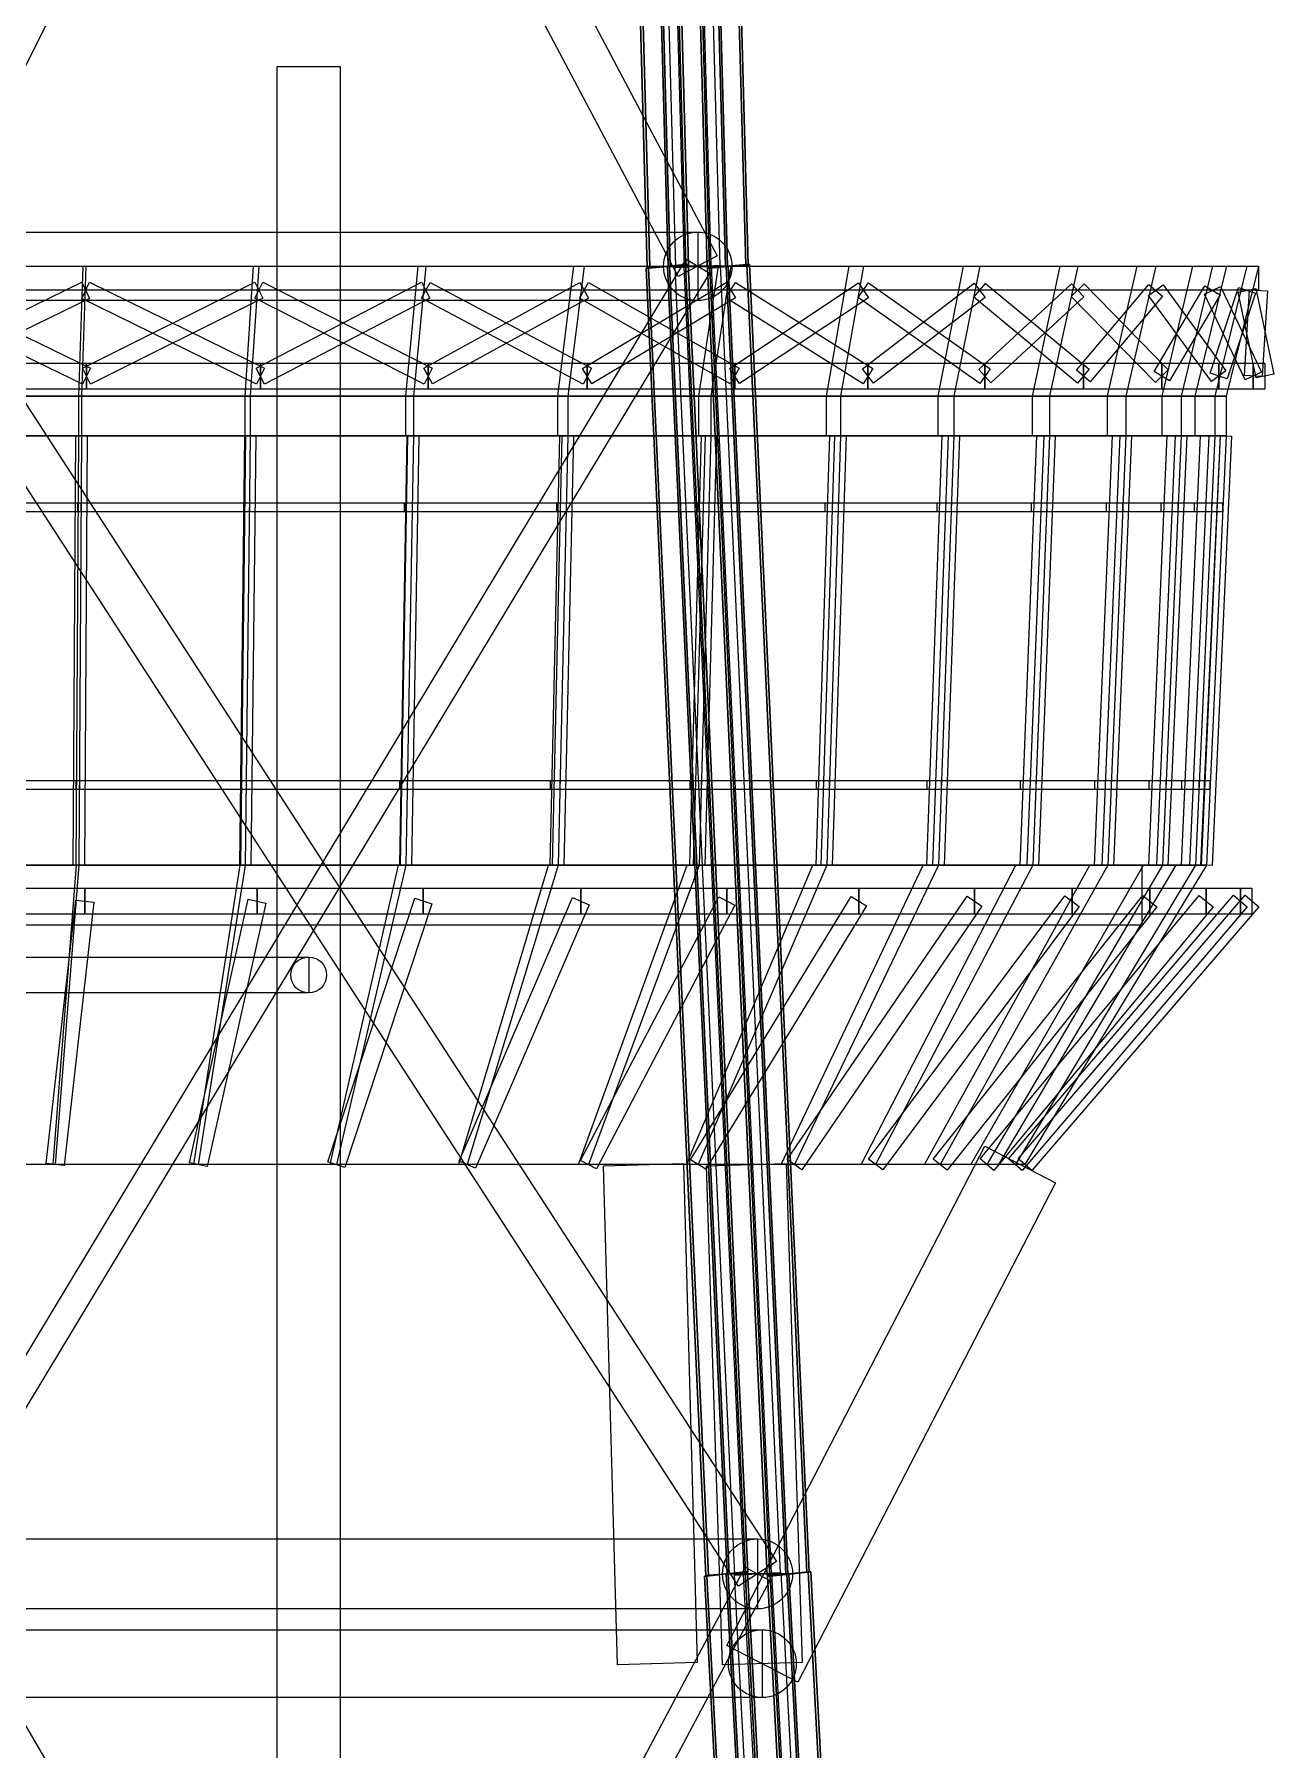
# Model space of a CAD drawing. Header units: millimetres. Extents: x -48000 to 1060615, y -2000 to 333000.
# Drawn here: x 625 to 6837, y 216119 to 224712 of the extents above; entities that cross this region are included whole.
import ezdxf

# ---------------------------------------------------------------- set-up
doc = ezdxf.new("R2010")
doc.units = ezdxf.units.MM
for name, color, linetype, lineweight in [('D-STR-CORE', 7, 'Continuous', 25), ('D-STR-DECK', 7, 'Continuous', 25), ('D-STR-STRC', 7, 'Continuous', 25)]:
    doc.layers.add(name, color=color, linetype=linetype, lineweight=lineweight)

msp = doc.modelspace()

# ---------------------------------------------------------------- linework, layer by layer
at = {"layer": 'D-STR-CORE'}
for points in [[(1840, 18300), (2160, 18300), (2160, 224550), (1840, 224550)], [(1840, 18300), (2160, 18300), (2160, 224550), (1840, 224550)], [(-2000, 220090), (2000, 220090), (2000, 219910), (-2000, 219910)], [(2000, 219910), (-2000, 219910), (-2000, 220090), (2000, 220090)]]:
    msp.add_lwpolyline(points, close=True, dxfattribs=at)
msp.add_circle((2000, 220000), 90, dxfattribs=at)
at = {"layer": 'D-STR-DECK'}
for points in [[(-6760, 223430), (-6760, 223550), (6760, 223550), (6760, 223430)], [(0, 222900), (0, 223550), (882.36, 223550), (861.15, 222900)], [(0, 222900), (0, 223550), (882.36, 223550), (861.15, 222900)], [(848.23, 222900), (869.12, 223550), (1749.62, 223550), (1707.56, 222900)], [(848.23, 222900), (869.12, 223550), (1749.62, 223550), (1707.56, 222900)], [(1681.95, 222900), (1723.37, 223550), (2586.94, 223550), (2524.75, 222900)], [(1681.95, 222900), (1723.37, 223550), (2586.94, 223550), (2524.75, 222900)], [(2486.88, 222900), (2548.14, 223550), (3380, 223550), (3298.75, 222900)], [(2486.88, 222900), (2548.14, 223550), (3380, 223550), (3298.75, 222900)], [(3249.27, 222900), (3329.3, 223550), (4115.23, 223550), (4016.3, 222900)], [(3249.27, 222900), (3329.3, 223550), (4115.23, 223550), (4016.3, 222900)], [(3956.06, 222900), (4053.5, 223550), (4780.04, 223550), (4665.14, 222900)], [(3956.06, 222900), (4053.5, 223550), (4780.04, 223550), (4665.14, 222900)], [(4595.16, 222900), (4708.34, 223550), (5363.07, 223550), (5234.15, 222900)], [(4595.16, 222900), (4708.34, 223550), (5363.07, 223550), (5234.15, 222900)], [(5155.64, 222900), (5282.62, 223550), (5854.33, 223550), (5713.6, 222900)], [(5155.64, 222900), (5282.62, 223550), (5854.33, 223550), (5713.6, 222900)], [(5627.9, 222900), (5766.52, 223550), (6245.43, 223550), (6095.3, 222900)], [(5627.9, 222900), (5766.52, 223550), (6245.43, 223550), (6095.3, 222900)], [(6003.87, 222900), (6151.74, 223550), (6529.66, 223550), (6372.7, 222900)], [(6003.87, 222900), (6151.74, 223550), (6529.66, 223550), (6372.7, 222900)], [(6277.11, 222900), (6431.71, 223550), (6702.17, 223550), (6541.06, 222900)], [(6277.11, 222900), (6431.71, 223550), (6702.17, 223550), (6541.06, 222900)], [(6442.94, 222900), (6601.63, 223550), (6760, 223550), (6597.5, 222900)], [(6442.94, 222900), (6601.63, 223550), (6760, 223550), (6597.5, 222900)], [(-19.71, 223040.45), (862.64, 223470.45), (902.07, 223389.55), (19.71, 222959.55)], [(866.96, 222959.51), (-19.64, 223389.51), (19.64, 223470.49), (906.24, 223040.49)], [(1738.19, 222959.61), (862.52, 223389.61), (902.19, 223470.39), (1777.86, 223040.39)], [(866.53, 223040.28), (1729.55, 223470.28), (1769.69, 223389.72), (906.67, 222959.72)], [(2579.06, 222959.85), (1729.3, 223389.85), (1769.93, 223470.15), (2619.7, 223040.15)], [(1737.31, 223039.95), (2566.22, 223469.95), (2607.66, 223390.05), (1778.75, 222960.05)], [(3375.14, 222960.26), (2565.83, 223390.26), (2608.05, 223469.74), (3417.36, 223039.74)], [(2577.67, 223039.42), (3358.29, 223469.42), (3401.71, 223390.58), (2621.09, 222960.58)], [(4112.74, 222960.9), (3357.73, 223390.9), (3402.27, 223469.1), (4157.28, 223039.1)], [(3373.15, 223038.62), (4092.13, 223468.62), (4138.32, 223391.38), (3419.35, 222961.38)], [(4779.17, 222961.84), (4091.37, 223391.84), (4139.08, 223468.16), (4826.88, 223038.16)], [(4110.05, 223037.44), (4755.08, 223467.44), (4805, 223392.56), (4159.97, 222962.56)], [(5362.89, 222963.24), (4754.08, 223393.24), (4806, 223466.76), (5414.81, 223036.76)], [(4775.62, 223035.69), (5335.66, 223465.69), (5390.47, 223394.31), (4830.43, 222964.31)], [(5853.78, 222965.34), (5334.37, 223395.34), (5391.76, 223464.66), (5911.17, 223034.66)], [(5358.32, 223033.05), (5823.8, 223463.05), (5884.87, 223396.95), (5419.39, 222966.95)], [(6243.3, 222968.51), (5822.18, 223398.51), (5886.48, 223461.49), (6307.6, 223031.49)], [(5848.09, 223029.03), (6211.04, 223459.03), (6279.81, 223400.97), (5916.87, 222970.97)], [(6524.77, 222973.37), (6209.15, 223403.37), (6281.7, 223456.63), (6597.33, 223026.63)], [(6236.71, 223022.9), (6490.92, 223452.9), (6568.4, 223407.1), (6314.19, 222977.1)], [(6693.76, 222980.66), (6489.03, 223410.66), (6570.29, 223449.34), (6775.02, 223019.34)], [(6518.29, 223014.03), (6659.41, 223444.03), (6744.92, 223415.97), (6603.81, 222985.97)], [(6748.46, 222990.75), (6658.13, 223420.75), (6746.21, 223439.25), (6836.54, 223009.25)], [(6689.47, 223002.68), (6715.08, 223432.68), (6804.92, 223427.32), (6779.31, 222997.32)], [(886.6, 222935), (0, 222935), (0, 223065), (886.6, 223065)], [(0, 223065), (886.6, 223065), (886.6, 222935), (0, 222935)], [(1758.03, 222935), (886.6, 222935), (886.6, 223065), (1758.03, 223065)], [(886.6, 223065), (1758.03, 223065), (1758.03, 222935), (886.6, 222935)], [(2599.38, 222935), (1758.03, 222935), (1758.03, 223065), (2599.38, 223065)], [(1758.03, 223065), (2599.38, 223065), (2599.38, 222935), (1758.03, 222935)], [(3396.25, 222935), (2599.38, 222935), (2599.38, 223065), (3396.25, 223065)], [(2599.38, 223065), (3396.25, 223065), (3396.25, 222935), (2599.38, 222935)], [(4135.01, 222935), (3396.25, 222935), (3396.25, 223065), (4135.01, 223065)], [(3396.25, 223065), (4135.01, 223065), (4135.01, 222935), (3396.25, 222935)], [(4803.02, 222935), (4135.01, 222935), (4135.01, 223065), (4803.02, 223065)], [(4135.01, 223065), (4803.02, 223065), (4803.02, 222935), (4135.01, 222935)], [(5388.85, 222935), (4803.02, 222935), (4803.02, 223065), (5388.85, 223065)], [(4803.02, 223065), (5388.85, 223065), (5388.85, 222935), (4803.02, 222935)], [(5882.48, 222935), (5388.85, 222935), (5388.85, 223065), (5882.48, 223065)], [(5388.85, 223065), (5882.48, 223065), (5882.48, 222935), (5388.85, 222935)], [(6275.45, 222935), (5882.48, 222935), (5882.48, 223065), (6275.45, 223065)], [(5882.48, 223065), (6275.45, 223065), (6275.45, 222935), (5882.48, 222935)], [(6561.05, 222935), (6275.45, 222935), (6275.45, 223065), (6561.05, 223065)], [(6275.45, 223065), (6561.05, 223065), (6561.05, 222935), (6275.45, 222935)], [(6734.39, 222935), (6561.05, 222935), (6561.05, 223065), (6734.39, 223065)], [(6561.05, 223065), (6734.39, 223065), (6734.39, 222935), (6561.05, 222935)], [(6792.5, 222935), (6734.39, 222935), (6734.39, 223065), (6792.5, 223065)], [(6734.39, 223065), (6792.5, 223065), (6792.5, 222935), (6734.39, 222935)], [(0, 222700), (0, 222900), (861.15, 222900), (861.15, 222700)], [(0, 222700), (0, 222900), (861.15, 222900), (861.15, 222700)], [(848.23, 222700), (848.23, 222900), (1707.56, 222900), (1707.56, 222700)], [(848.23, 222700), (848.23, 222900), (1707.56, 222900), (1707.56, 222700)], [(1681.95, 222700), (1681.95, 222900), (2524.75, 222900), (2524.75, 222700)], [(1681.95, 222700), (1681.95, 222900), (2524.75, 222900), (2524.75, 222700)], [(2486.88, 222700), (2486.88, 222900), (3298.75, 222900), (3298.75, 222700)], [(2486.88, 222700), (2486.88, 222900), (3298.75, 222900), (3298.75, 222700)], [(3249.27, 222700), (3249.27, 222900), (4016.3, 222900), (4016.3, 222700)], [(3249.27, 222700), (3249.27, 222900), (4016.3, 222900), (4016.3, 222700)], [(3956.06, 222700), (3956.06, 222900), (4665.14, 222900), (4665.14, 222700)], [(3956.06, 222700), (3956.06, 222900), (4665.14, 222900), (4665.14, 222700)], [(4595.16, 222700), (4595.16, 222900), (5234.15, 222900), (5234.15, 222700)], [(4595.16, 222700), (4595.16, 222900), (5234.15, 222900), (5234.15, 222700)], [(5155.64, 222700), (5155.64, 222900), (5713.6, 222900), (5713.6, 222700)], [(5155.64, 222700), (5155.64, 222900), (5713.6, 222900), (5713.6, 222700)], [(5627.9, 222700), (5627.9, 222900), (6095.3, 222900), (6095.3, 222700)], [(5627.9, 222700), (5627.9, 222900), (6095.3, 222900), (6095.3, 222700)], [(6003.87, 222700), (6003.87, 222900), (6372.7, 222900), (6372.7, 222700)], [(6003.87, 222700), (6003.87, 222900), (6372.7, 222900), (6372.7, 222700)], [(6277.11, 222700), (6277.11, 222900), (6541.06, 222900), (6541.06, 222700)], [(6277.11, 222700), (6277.11, 222900), (6541.06, 222900), (6541.06, 222700)], [(6442.94, 222700), (6442.94, 222900), (6597.5, 222900), (6597.5, 222700)], [(6442.94, 222700), (6442.94, 222900), (6597.5, 222900), (6597.5, 222700)], [(-4.58, 220550), (-4.65, 222700), (861.15, 222700), (848.42, 220550)], [(-4.58, 220550), (-4.65, 222700), (861.15, 222700), (848.42, 220550)], [(820.42, 220550.17), (833.15, 222700.17), (889.15, 222699.83), (876.42, 220549.83)], [(820.42, 220550.17), (833.15, 222700.17), (889.15, 222699.83), (876.42, 220549.83)], [(834.76, 220550), (847.29, 222700), (1707.56, 222700), (1682.32, 220550)], [(834.76, 220550), (847.29, 222700), (1707.56, 222700), (1682.32, 220550)], [(1654.33, 220550.33), (1679.56, 222700.33), (1735.56, 222699.67), (1710.32, 220549.67)], [(1654.33, 220550.33), (1679.56, 222700.33), (1735.56, 222699.67), (1710.32, 220549.67)], [(1659.82, 220550), (1684.72, 222700), (2524.75, 222700), (2487.44, 220550)], [(1659.82, 220550), (1684.72, 222700), (2524.75, 222700), (2487.44, 220550)], [(2456.48, 220550), (2493.33, 222700), (3298.75, 222700), (3250, 220550)], [(2456.48, 220550), (2493.33, 222700), (3298.75, 222700), (3250, 220550)], [(2459.45, 220550.49), (2496.76, 222700.49), (2552.75, 222699.51), (2515.44, 220549.51)], [(2459.45, 220550.49), (2496.76, 222700.49), (2552.75, 222699.51), (2515.44, 220549.51)], [(3211.11, 220550), (3259.28, 222700), (4016.3, 222700), (3956.95, 220550)], [(3211.11, 220550), (3259.28, 222700), (4016.3, 222700), (3956.95, 220550)], [(3222.01, 220550.63), (3270.76, 222700.63), (3326.74, 222699.37), (3277.99, 220549.37)], [(3222.01, 220550.63), (3270.76, 222700.63), (3326.74, 222699.37), (3277.99, 220549.37)], [(3910.8, 220550), (3969.46, 222700), (4665.14, 222700), (4596.19, 220550)], [(3910.8, 220550), (3969.46, 222700), (4665.14, 222700), (4596.19, 220550)], [(3928.96, 220550.77), (3988.31, 222700.77), (4044.29, 222699.23), (3984.94, 220549.23)], [(3928.96, 220550.77), (3988.31, 222700.77), (4044.29, 222699.23), (3984.94, 220549.23)], [(4543.57, 220550), (4611.72, 222700), (5234.15, 222700), (5156.8, 220550)], [(4543.57, 220550), (4611.72, 222700), (5234.15, 222700), (5156.8, 220550)], [(4568.21, 220550.9), (4637.15, 222700.9), (4693.12, 222699.1), (4624.18, 220549.1)], [(4568.21, 220550.9), (4637.15, 222700.9), (4693.12, 222699.1), (4624.18, 220549.1)], [(5098.59, 220550), (5175.07, 222700), (5713.6, 222700), (5629.17, 220550)], [(5098.59, 220550), (5175.07, 222700), (5713.6, 222700), (5629.17, 220550)], [(5128.81, 220551.01), (5206.17, 222701.01), (5262.13, 222698.99), (5184.78, 220548.99)], [(5128.81, 220551.01), (5206.17, 222701.01), (5262.13, 222698.99), (5184.78, 220548.99)], [(5566.38, 220550), (5649.88, 222700), (6095.3, 222700), (6005.22, 220550)], [(5566.38, 220550), (5649.88, 222700), (6095.3, 222700), (6005.22, 220550)], [(5601.19, 220551.1), (5685.62, 222701.1), (5741.58, 222698.9), (5657.14, 220548.9)], [(5601.19, 220551.1), (5685.62, 222701.1), (5741.58, 222698.9), (5657.14, 220548.9)], [(5938.93, 220550), (6028.02, 222700), (6372.7, 222700), (6278.52, 220550)], [(5938.93, 220550), (6028.02, 222700), (6372.7, 222700), (6278.52, 220550)], [(5977.24, 220551.17), (6067.32, 222701.17), (6123.27, 222698.83), (6033.19, 220548.83)], [(5977.24, 220551.17), (6067.32, 222701.17), (6123.27, 222698.83), (6033.19, 220548.83)], [(6209.86, 220550), (6303.01, 222700), (6541.06, 222700), (6444.39, 220550)], [(6209.86, 220550), (6303.01, 222700), (6541.06, 222700), (6444.39, 220550)], [(6250.54, 220551.23), (6344.72, 222701.23), (6400.67, 222698.77), (6306.49, 220548.77)], [(6250.54, 220551.23), (6344.72, 222701.23), (6400.67, 222698.77), (6306.49, 220548.77)], [(6374.54, 220550), (6470.16, 222700), (6597.5, 222700), (6500, 220550)], [(6374.54, 220550), (6470.16, 222700), (6597.5, 222700), (6500, 220550)], [(6416.42, 220551.26), (6513.09, 222701.26), (6569.03, 222698.74), (6472.36, 220548.74)], [(6416.42, 220551.26), (6513.09, 222701.26), (6569.03, 222698.74), (6472.36, 220548.74)], [(6472.03, 220551.27), (6569.53, 222701.27), (6625.47, 222698.73), (6527.97, 220548.73)], [(-5.56, 222320), (-5.56, 222365), (858.9, 222365), (858.9, 222320)], [(-5.56, 222320), (-5.56, 222365), (858.9, 222365), (858.9, 222320)], [(842.31, 222320), (842.31, 222365), (1703.1, 222365), (1703.1, 222320)], [(842.31, 222320), (842.31, 222365), (1703.1, 222365), (1703.1, 222320)], [(1675.78, 222320), (1675.78, 222365), (2518.16, 222365), (2518.16, 222320)], [(1675.78, 222320), (1675.78, 222365), (2518.16, 222365), (2518.16, 222320)], [(2480.56, 222320), (2480.56, 222365), (3290.13, 222365), (3290.13, 222320)], [(2480.56, 222320), (2480.56, 222365), (3290.13, 222365), (3290.13, 222320)], [(3242.91, 222320), (3242.91, 222365), (4005.81, 222365), (4005.81, 222320)], [(3242.91, 222320), (3242.91, 222365), (4005.81, 222365), (4005.81, 222320)], [(3949.77, 222320), (3949.77, 222365), (4652.95, 222365), (4652.95, 222320)], [(3949.77, 222320), (3949.77, 222365), (4652.95, 222365), (4652.95, 222320)], [(4589.05, 222320), (4589.05, 222365), (5220.48, 222365), (5220.48, 222320)], [(4589.05, 222320), (4589.05, 222365), (5220.48, 222365), (5220.48, 222320)], [(5149.8, 222320), (5149.8, 222365), (5698.68, 222365), (5698.68, 222320)], [(5149.8, 222320), (5149.8, 222365), (5698.68, 222365), (5698.68, 222320)], [(5622.44, 222320), (5622.44, 222365), (6079.37, 222365), (6079.37, 222320)], [(5622.44, 222320), (5622.44, 222365), (6079.37, 222365), (6079.37, 222320)], [(5998.89, 222320), (5998.89, 222365), (6356.05, 222365), (6356.05, 222320)], [(5998.89, 222320), (5998.89, 222365), (6356.05, 222365), (6356.05, 222320)], [(6272.68, 222320), (6272.68, 222365), (6523.97, 222365), (6523.97, 222320)], [(6272.68, 222320), (6272.68, 222365), (6523.97, 222365), (6523.97, 222320)], [(6439.15, 222320), (6439.15, 222365), (6580.27, 222365), (6580.27, 222320)], [(6439.15, 222320), (6439.15, 222365), (6580.27, 222365), (6580.27, 222320)], [(-5.56, 220930), (-5.56, 220975), (850.67, 220975), (850.67, 220930)], [(-5.56, 220930), (-5.56, 220975), (850.67, 220975), (850.67, 220930)], [(834.09, 220930), (834.09, 220975), (1686.78, 220975), (1686.78, 220930)], [(834.09, 220930), (834.09, 220975), (1686.78, 220975), (1686.78, 220930)], [(1659.46, 220930), (1659.46, 220975), (2494.04, 220975), (2494.04, 220930)], [(1659.46, 220930), (1659.46, 220975), (2494.04, 220975), (2494.04, 220930)], [(2456.44, 220930), (2456.44, 220975), (3258.62, 220975), (3258.62, 220930)], [(2456.44, 220930), (2456.44, 220975), (3258.62, 220975), (3258.62, 220930)], [(3211.39, 220930), (3211.39, 220975), (3967.44, 220975), (3967.44, 220930)], [(3211.39, 220930), (3211.39, 220975), (3967.44, 220975), (3967.44, 220930)], [(3911.4, 220930), (3911.4, 220975), (4608.38, 220975), (4608.38, 220930)], [(3911.4, 220930), (3911.4, 220975), (4608.38, 220975), (4608.38, 220930)], [(4544.47, 220930), (4544.47, 220975), (5170.47, 220975), (5170.47, 220930)], [(4544.47, 220930), (4544.47, 220975), (5170.47, 220975), (5170.47, 220930)], [(5099.79, 220930), (5099.79, 220975), (5644.09, 220975), (5644.09, 220930)], [(5099.79, 220930), (5099.79, 220975), (5644.09, 220975), (5644.09, 220930)], [(5567.85, 220930), (5567.85, 220975), (6021.14, 220975), (6021.14, 220930)], [(5567.85, 220930), (5567.85, 220975), (6021.14, 220975), (6021.14, 220930)], [(5940.65, 220930), (5940.65, 220975), (6295.16, 220975), (6295.16, 220930)], [(5940.65, 220930), (5940.65, 220975), (6295.16, 220975), (6295.16, 220930)], [(6211.8, 220930), (6211.8, 220975), (6461.48, 220975), (6461.48, 220930)], [(6211.8, 220930), (6211.8, 220975), (6461.48, 220975), (6461.48, 220930)], [(6376.66, 220930), (6376.66, 220975), (6517.23, 220975), (6517.23, 220930)], [(6376.66, 220930), (6376.66, 220975), (6517.23, 220975), (6517.23, 220930)], [(-6175, 220250), (-6175, 220550), (6175, 220550), (6175, 220250)], [(0, 219050), (0, 220550), (848.42, 220550), (729.64, 219050)], [(0, 219050), (0, 220550), (848.42, 220550), (729.64, 219050)], [(718.7, 219050), (835.69, 220550), (1682.32, 220550), (1446.8, 219050)], [(718.7, 219050), (835.69, 220550), (1682.32, 220550), (1446.8, 219050)], [(1425.1, 219050), (1657.09, 220550), (2487.44, 220550), (2139.2, 219050)], [(1425.1, 219050), (1657.09, 220550), (2487.44, 220550), (2139.2, 219050)], [(2107.11, 219050), (2450.13, 220550), (3250, 220550), (2795, 219050)], [(2107.11, 219050), (2450.13, 220550), (3250, 220550), (2795, 219050)], [(2753.08, 219050), (3201.25, 220550), (3956.95, 220550), (3402.98, 219050)], [(2753.08, 219050), (3201.25, 220550), (3956.95, 220550), (3402.98, 219050)], [(3351.93, 219050), (3897.6, 220550), (4596.19, 220550), (3952.73, 219050)], [(3351.93, 219050), (3897.6, 220550), (4596.19, 220550), (3952.73, 219050)], [(3893.44, 219050), (4527.25, 220550), (5156.8, 220550), (4434.85, 219050)], [(3893.44, 219050), (4527.25, 220550), (5156.8, 220550), (4434.85, 219050)], [(4368.32, 219050), (5079.44, 220550), (5629.17, 220550), (4841.08, 219050)], [(4368.32, 219050), (5079.44, 220550), (5629.17, 220550), (4841.08, 219050)], [(4768.47, 219050), (5544.73, 220550), (6005.22, 220550), (5164.49, 219050)], [(4768.47, 219050), (5544.73, 220550), (6005.22, 220550), (5164.49, 219050)], [(5087.02, 219050), (5915.14, 220550), (6278.52, 220550), (5399.53, 219050)], [(5087.02, 219050), (5915.14, 220550), (6278.52, 220550), (5399.53, 219050)], [(5318.53, 219050), (6184.34, 220550), (6444.39, 220550), (5542.18, 219050)], [(5318.53, 219050), (6184.34, 220550), (6444.39, 220550), (5542.18, 219050)], [(5459.04, 219050), (6347.73, 220550), (6500, 220550), (5590, 219050)], [(5459.04, 219050), (6347.73, 220550), (6500, 220550), (5590, 219050)], [(878.11, 220305), (0, 220305), (0, 220435), (878.11, 220435)], [(0, 220435), (878.11, 220435), (878.11, 220305), (0, 220305)], [(1741.21, 220305), (878.11, 220305), (878.11, 220435), (1741.21, 220435)], [(878.11, 220435), (1741.21, 220435), (1741.21, 220305), (878.11, 220305)], [(2574.5, 220305), (1741.21, 220305), (1741.21, 220435), (2574.5, 220435)], [(1741.21, 220435), (2574.5, 220435), (2574.5, 220305), (1741.21, 220305)], [(3363.75, 220305), (2574.5, 220305), (2574.5, 220435), (3363.75, 220435)], [(2574.5, 220435), (3363.75, 220435), (3363.75, 220305), (2574.5, 220305)], [(4095.44, 220305), (3363.75, 220305), (3363.75, 220435), (4095.44, 220435)], [(3363.75, 220435), (4095.44, 220435), (4095.44, 220305), (3363.75, 220305)], [(4757.06, 220305), (4095.44, 220305), (4095.44, 220435), (4757.06, 220435)], [(4095.44, 220435), (4757.06, 220435), (4757.06, 220305), (4095.44, 220305)], [(5337.28, 220305), (4757.06, 220305), (4757.06, 220435), (5337.28, 220435)], [(4757.06, 220435), (5337.28, 220435), (5337.28, 220305), (4757.06, 220305)], [(5826.19, 220305), (5337.28, 220305), (5337.28, 220435), (5826.19, 220435)], [(5337.28, 220435), (5826.19, 220435), (5826.19, 220305), (5337.28, 220305)], [(6215.4, 220305), (5826.19, 220305), (5826.19, 220435), (6215.4, 220435)], [(5826.19, 220435), (6215.4, 220435), (6215.4, 220305), (5826.19, 220305)], [(6498.27, 220305), (6215.4, 220305), (6215.4, 220435), (6498.27, 220435)], [(6215.4, 220435), (6498.27, 220435), (6498.27, 220305), (6215.4, 220305)], [(6669.95, 220305), (6498.27, 220305), (6498.27, 220435), (6669.95, 220435)], [(6498.27, 220435), (6669.95, 220435), (6669.95, 220305), (6498.27, 220305)], [(6727.5, 220305), (6669.95, 220305), (6669.95, 220435), (6727.5, 220435)], [(6669.95, 220435), (6727.5, 220435), (6727.5, 220305), (6669.95, 220305)], [(684.92, 219055.03), (833.4, 220375.03), (922.83, 220364.97), (774.36, 219044.97)], [(684.92, 219055.03), (833.4, 220375.03), (922.83, 220364.97), (774.36, 219044.97)], [(1402.88, 219059.8), (1697.28, 220379.8), (1785.13, 220360.2), (1490.72, 219040.2)], [(1402.88, 219059.8), (1697.28, 220379.8), (1785.13, 220360.2), (1490.72, 219040.2)], [(2096.46, 219064.09), (2531.77, 220384.09), (2617.24, 220355.91), (2181.94, 219035.91)], [(2096.46, 219064.09), (2531.77, 220384.09), (2617.24, 220355.91), (2181.94, 219035.91)], [(2753.67, 219067.81), (3322.42, 220387.81), (3405.08, 220352.19), (2836.33, 219032.19)], [(2753.67, 219067.81), (3322.42, 220387.81), (3405.08, 220352.19), (2836.33, 219032.19)], [(3363.13, 219070.9), (4055.59, 220390.9), (4135.29, 220349.1), (3442.83, 219029.1)], [(3363.13, 219070.9), (4055.59, 220390.9), (4135.29, 220349.1), (3442.83, 219029.1)], [(3914.3, 219073.42), (4718.63, 220393.42), (4795.49, 220346.58), (3991.15, 219026.58)], [(3914.3, 219073.42), (4718.63, 220393.42), (4795.49, 220346.58), (3991.15, 219026.58)], [(4397.7, 219075.4), (5300.14, 220395.4), (5374.43, 220344.6), (4471.99, 219024.6)], [(4397.7, 219075.4), (5300.14, 220395.4), (5374.43, 220344.6), (4471.99, 219024.6)], [(4805.02, 219076.91), (5790.12, 220396.91), (5862.25, 220343.09), (4877.15, 219023.09)], [(4805.02, 219076.91), (5790.12, 220396.91), (5862.25, 220343.09), (4877.15, 219023.09)], [(5129.28, 219078.03), (6180.19, 220398.03), (6250.6, 220341.97), (5199.69, 219021.97)], [(5129.28, 219078.03), (6180.19, 220398.03), (6250.6, 220341.97), (5199.69, 219021.97)], [(5364.94, 219078.79), (6463.68, 220398.79), (6532.85, 220341.21), (5434.11, 219021.21)], [(5364.94, 219078.79), (6463.68, 220398.79), (6532.85, 220341.21), (5434.11, 219021.21)], [(5507.96, 219079.23), (6635.73, 220399.23), (6704.16, 220340.77), (5576.39, 219020.77)], [(5507.96, 219079.23), (6635.73, 220399.23), (6704.16, 220340.77), (5576.39, 219020.77)], [(5555.91, 219079.38), (6693.41, 220399.38), (6761.59, 220340.62), (5624.09, 219020.62)], [(4095.81, 216641.86), (5388.43, 219141.86), (5743.75, 218958.14), (4451.12, 216458.14)], [(3547.81, 216544.41), (3477.93, 219044.41), (3877.77, 219055.59), (3947.65, 216555.59)], [(4073.57, 216543.63), (3993.89, 219043.63), (4393.68, 219056.37), (4473.36, 216556.37)], [(-4273.47, 216720), (4273.47, 216720), (4273.47, 216380), (-4273.47, 216380)], [(4273.47, 216380), (-4273.47, 216380), (-4273.47, 216720), (4273.47, 216720)]]:
    msp.add_lwpolyline(points, close=True, dxfattribs=at)
msp.add_circle((4273.47, 216550), 170, dxfattribs=at)
at = {"layer": 'D-STR-STRC'}
for points in [[(97.7, 231051.8), (4047.7, 223601.8), (3852.3, 223498.2), (-97.7, 230948.2)], [(3852.3, 223498.2), (-97.7, 230948.2), (97.7, 231051.8), (4047.7, 223601.8)], [(-59.27, 223579.81), (3687.27, 231029.81), (3805.82, 230970.19), (59.27, 223520.19)], [(3805.82, 230970.19), (59.27, 223520.19), (-59.27, 223579.81), (3687.27, 231029.81)], [(3696.73, 223544.71), (3890.5, 223555.29), (3687.05, 231005.29), (3493.28, 230994.71)], [(3890.5, 223555.29), (3696.73, 223544.71), (3493.28, 230994.71), (3687.05, 231005.29)], [(3709.46, 223544.71), (3696.73, 223544.71), (3493.28, 230994.71), (3506, 230994.71)], [(3696.73, 223544.71), (3709.46, 223544.71), (3506, 230994.71), (3493.28, 230994.71)], [(3801.4, 223549.73), (3709.46, 223544.71), (3506, 230994.71), (3597.94, 230999.73)], [(3709.46, 223544.71), (3801.4, 223549.73), (3597.94, 230999.73), (3506, 230994.71)], [(4088.71, 223549.73), (3801.4, 223549.73), (3597.94, 230999.73), (3885.25, 230999.73)], [(3801.4, 223549.73), (4088.71, 223549.73), (3885.25, 230999.73), (3597.94, 230999.73)], [(3903.23, 223555.29), (3811.29, 223550.27), (3607.83, 231000.27), (3699.77, 231005.29)], [(3811.29, 223550.27), (3903.23, 223555.29), (3699.77, 231005.29), (3607.83, 231000.27)], [(3811.29, 223550.27), (4098.6, 223550.27), (3895.15, 231000.27), (3607.83, 231000.27)], [(4098.6, 223550.27), (3811.29, 223550.27), (3607.83, 231000.27), (3895.15, 231000.27)], [(3839.46, 223546.98), (3636.01, 230996.98), (3857.08, 231003.02), (4060.54, 223553.02)], [(3857.08, 231003.02), (4060.54, 223553.02), (3839.46, 223546.98), (3636.01, 230996.98)], [(3883.68, 223548.19), (3680.22, 230998.19), (3812.87, 231001.81), (4016.32, 223551.81)], [(3812.87, 231001.81), (4016.32, 223551.81), (3883.68, 223548.19), (3680.22, 230998.19)], [(3890.5, 223555.29), (3903.23, 223555.29), (3699.77, 231005.29), (3687.05, 231005.29)], [(3903.23, 223555.29), (3890.5, 223555.29), (3687.05, 231005.29), (3699.77, 231005.29)], [(3996.77, 223544.71), (4088.71, 223549.73), (3885.25, 230999.73), (3793.31, 230994.71)], [(4088.71, 223549.73), (3996.77, 223544.71), (3793.31, 230994.71), (3885.25, 230999.73)], [(4009.5, 223544.71), (3996.77, 223544.71), (3793.31, 230994.71), (3806.04, 230994.71)], [(3996.77, 223544.71), (4009.5, 223544.71), (3806.04, 230994.71), (3793.31, 230994.71)], [(4203.27, 223555.29), (4009.5, 223544.71), (3806.04, 230994.71), (3999.81, 231005.29)], [(4009.5, 223544.71), (4203.27, 223555.29), (3999.81, 231005.29), (3806.04, 230994.71)], [(4098.6, 223550.27), (4190.54, 223555.29), (3987.09, 231005.29), (3895.15, 231000.27)], [(4190.54, 223555.29), (4098.6, 223550.27), (3895.15, 231000.27), (3987.09, 231005.29)], [(4190.54, 223555.29), (4203.27, 223555.29), (3999.81, 231005.29), (3987.09, 231005.29)], [(4203.27, 223555.29), (4190.54, 223555.29), (3987.09, 231005.29), (3999.81, 231005.29)], [(-3950, 223721.5), (3950, 223721.5), (3950, 223378.5), (-3950, 223378.5)], [(3950, 223378.5), (-3950, 223378.5), (-3950, 223721.5), (3950, 223721.5)], [(94.96, 223611.61), (4344.57, 217061.61), (4154.64, 216938.39), (-94.96, 223488.39)], [(4154.64, 216938.39), (-94.96, 223488.39), (94.96, 223611.61), (4344.57, 217061.61)], [(-58.16, 217035.08), (3891.84, 223585.08), (4008.16, 223514.92), (58.16, 216964.92)], [(4008.16, 223514.92), (58.16, 216964.92), (-58.16, 217035.08), (3891.84, 223585.08)], [(3690.86, 223540.94), (3888.96, 223559.06), (3901.69, 223559.06), (3807.58, 223550.45), (4102.3, 223550.45), (4196.41, 223559.06), (4209.14, 223559.06), (4011.04, 223540.94), (3998.31, 223540.94), (4092.42, 223549.55), (3797.7, 223549.55), (3703.59, 223540.94)], [(3990.47, 216990.94), (4188.57, 217009.06), (3888.96, 223559.06), (3690.86, 223540.94)], [(4011.04, 223540.94), (4209.14, 223559.06), (4196.41, 223559.06), (4102.3, 223550.45), (3807.58, 223550.45), (3901.69, 223559.06), (3888.96, 223559.06), (3690.86, 223540.94), (3703.59, 223540.94), (3797.7, 223549.55), (4092.42, 223549.55), (3998.31, 223540.94)], [(4188.57, 217009.06), (3990.47, 216990.94), (3690.86, 223540.94), (3888.96, 223559.06)], [(4003.2, 216990.94), (3990.47, 216990.94), (3690.86, 223540.94), (3703.59, 223540.94)], [(3990.47, 216990.94), (4003.2, 216990.94), (3703.59, 223540.94), (3690.86, 223540.94)], [(3696.73, 223544.71), (3890.5, 223555.29), (3903.23, 223555.29), (3811.29, 223550.27), (4098.6, 223550.27), (4190.54, 223555.29), (4203.27, 223555.29), (4009.5, 223544.71), (3996.77, 223544.71), (4088.71, 223549.73), (3801.4, 223549.73), (3709.46, 223544.71)], [(4009.5, 223544.71), (4203.27, 223555.29), (4190.54, 223555.29), (4098.6, 223550.27), (3811.29, 223550.27), (3903.23, 223555.29), (3890.5, 223555.29), (3696.73, 223544.71), (3709.46, 223544.71), (3801.4, 223549.73), (4088.71, 223549.73), (3996.77, 223544.71)], [(4097.31, 216999.55), (4003.2, 216990.94), (3703.59, 223540.94), (3797.7, 223549.55)], [(4003.2, 216990.94), (4097.31, 216999.55), (3797.7, 223549.55), (3703.59, 223540.94)], [(4392.03, 216999.55), (4097.31, 216999.55), (3797.7, 223549.55), (4092.42, 223549.55)], [(4097.31, 216999.55), (4392.03, 216999.55), (4092.42, 223549.55), (3797.7, 223549.55)], [(4201.3, 217009.06), (4107.19, 217000.45), (3807.58, 223550.45), (3901.69, 223559.06)], [(4107.19, 217000.45), (4201.3, 217009.06), (3901.69, 223559.06), (3807.58, 223550.45)], [(4107.19, 217000.45), (4401.91, 217000.45), (4102.3, 223550.45), (3807.58, 223550.45)], [(4401.91, 217000.45), (4107.19, 217000.45), (3807.58, 223550.45), (4102.3, 223550.45)], [(4136.53, 216994.83), (3836.92, 223544.83), (4063.08, 223555.17), (4362.69, 217005.17)], [(4063.08, 223555.17), (4362.69, 217005.17), (4136.53, 216994.83), (3836.92, 223544.83)], [(4181.76, 216996.9), (3882.15, 223546.9), (4017.85, 223553.1), (4317.46, 217003.1)], [(4017.85, 223553.1), (4317.46, 217003.1), (4181.76, 216996.9), (3882.15, 223546.9)], [(4188.57, 217009.06), (4201.3, 217009.06), (3901.69, 223559.06), (3888.96, 223559.06)], [(4201.3, 217009.06), (4188.57, 217009.06), (3888.96, 223559.06), (3901.69, 223559.06)], [(4297.92, 216990.94), (4392.03, 216999.55), (4092.42, 223549.55), (3998.31, 223540.94)], [(4392.03, 216999.55), (4297.92, 216990.94), (3998.31, 223540.94), (4092.42, 223549.55)], [(4310.65, 216990.94), (4297.92, 216990.94), (3998.31, 223540.94), (4011.04, 223540.94)], [(4297.92, 216990.94), (4310.65, 216990.94), (4011.04, 223540.94), (3998.31, 223540.94)], [(4508.75, 217009.06), (4310.65, 216990.94), (4011.04, 223540.94), (4209.14, 223559.06)], [(4310.65, 216990.94), (4508.75, 217009.06), (4209.14, 223559.06), (4011.04, 223540.94)], [(4401.91, 217000.45), (4496.02, 217009.06), (4196.41, 223559.06), (4102.3, 223550.45)], [(4496.02, 217009.06), (4401.91, 217000.45), (4102.3, 223550.45), (4196.41, 223559.06)], [(4496.02, 217009.06), (4508.75, 217009.06), (4209.14, 223559.06), (4196.41, 223559.06)], [(4508.75, 217009.06), (4496.02, 217009.06), (4196.41, 223559.06), (4209.14, 223559.06)], [(-4249.61, 217175.5), (4249.61, 217175.5), (4249.61, 216824.5), (-4249.61, 216824.5)], [(4249.61, 216824.5), (-4249.61, 216824.5), (-4249.61, 217175.5), (4249.61, 217175.5)], [(100.51, 217058.72), (4774.25, 209058.72), (4573.24, 208941.28), (-100.51, 216941.28)], [(4573.24, 208941.28), (-100.51, 216941.28), (100.51, 217058.72), (4774.25, 209058.72)], [(-61.68, 209032.76), (4187.93, 217032.76), (4311.29, 216967.24), (61.68, 208967.24)], [(4311.29, 216967.24), (61.68, 208967.24), (-61.68, 209032.76), (4187.93, 217032.76)], [(3983.22, 216989.21), (4186.77, 217010.79), (4199.5, 217010.79), (4102.66, 217000.52), (4406.43, 217000.52), (4503.27, 217010.79), (4516, 217010.79), (4312.45, 216989.21), (4299.72, 216989.21), (4396.56, 216999.48), (4092.79, 216999.48), (3995.95, 216989.21)], [(4407.35, 208989.21), (4610.9, 209010.79), (4186.77, 217010.79), (3983.22, 216989.21)], [(4312.45, 216989.21), (4516, 217010.79), (4503.27, 217010.79), (4406.43, 217000.52), (4102.66, 217000.52), (4199.5, 217010.79), (4186.77, 217010.79), (3983.22, 216989.21), (3995.95, 216989.21), (4092.79, 216999.48), (4396.56, 216999.48), (4299.72, 216989.21)], [(4610.9, 209010.79), (4407.35, 208989.21), (3983.22, 216989.21), (4186.77, 217010.79)], [(4420.08, 208989.21), (4407.35, 208989.21), (3983.22, 216989.21), (3995.95, 216989.21)], [(4407.35, 208989.21), (4420.08, 208989.21), (3995.95, 216989.21), (3983.22, 216989.21)], [(3990.47, 216990.94), (4188.57, 217009.06), (4201.3, 217009.06), (4107.19, 217000.45), (4401.91, 217000.45), (4496.02, 217009.06), (4508.75, 217009.06), (4310.65, 216990.94), (4297.92, 216990.94), (4392.03, 216999.55), (4097.31, 216999.55), (4003.2, 216990.94)], [(4310.65, 216990.94), (4508.75, 217009.06), (4496.02, 217009.06), (4401.91, 217000.45), (4107.19, 217000.45), (4201.3, 217009.06), (4188.57, 217009.06), (3990.47, 216990.94), (4003.2, 216990.94), (4097.31, 216999.55), (4392.03, 216999.55), (4297.92, 216990.94)], [(4516.92, 208999.48), (4420.08, 208989.21), (3995.95, 216989.21), (4092.79, 216999.48)], [(4420.08, 208989.21), (4516.92, 208999.48), (4092.79, 216999.48), (3995.95, 216989.21)], [(4820.69, 208999.48), (4516.92, 208999.48), (4092.79, 216999.48), (4396.56, 216999.48)], [(4516.92, 208999.48), (4820.69, 208999.48), (4396.56, 216999.48), (4092.79, 216999.48)], [(4623.63, 209010.79), (4526.79, 209000.52), (4102.66, 217000.52), (4199.5, 217010.79)], [(4526.79, 209000.52), (4623.63, 209010.79), (4199.5, 217010.79), (4102.66, 217000.52)], [(4526.79, 209000.52), (4830.57, 209000.52), (4406.43, 217000.52), (4102.66, 217000.52)], [(4830.57, 209000.52), (4526.79, 209000.52), (4102.66, 217000.52), (4406.43, 217000.52)], [(4557.51, 208993.84), (4133.37, 216993.84), (4365.85, 217006.16), (4789.98, 209006.16)], [(4365.85, 217006.16), (4789.98, 209006.16), (4557.51, 208993.84), (4133.37, 216993.84)], [(4604, 208996.3), (4179.87, 216996.3), (4319.35, 217003.7), (4743.49, 209003.7)], [(4319.35, 217003.7), (4743.49, 209003.7), (4604, 208996.3), (4179.87, 216996.3)], [(4610.9, 209010.79), (4623.63, 209010.79), (4199.5, 217010.79), (4186.77, 217010.79)], [(4623.63, 209010.79), (4610.9, 209010.79), (4186.77, 217010.79), (4199.5, 217010.79)], [(4723.85, 208989.21), (4820.69, 208999.48), (4396.56, 216999.48), (4299.72, 216989.21)], [(4820.69, 208999.48), (4723.85, 208989.21), (4299.72, 216989.21), (4396.56, 216999.48)], [(4736.58, 208989.21), (4723.85, 208989.21), (4299.72, 216989.21), (4312.45, 216989.21)], [(4723.85, 208989.21), (4736.58, 208989.21), (4312.45, 216989.21), (4299.72, 216989.21)], [(4940.13, 209010.79), (4736.58, 208989.21), (4312.45, 216989.21), (4516, 217010.79)], [(4736.58, 208989.21), (4940.13, 209010.79), (4516, 217010.79), (4312.45, 216989.21)], [(4830.57, 209000.52), (4927.4, 209010.79), (4503.27, 217010.79), (4406.43, 217000.52)], [(4927.4, 209010.79), (4830.57, 209000.52), (4406.43, 217000.52), (4503.27, 217010.79)], [(4927.4, 209010.79), (4940.13, 209010.79), (4516, 217010.79), (4503.27, 217010.79)], [(4940.13, 209010.79), (4927.4, 209010.79), (4503.27, 217010.79), (4516, 217010.79)]]:
    msp.add_lwpolyline(points, close=True, dxfattribs=at)
for centre, radius in [((3950, 223550), 171.5), ((4249.61, 217000), 175.5)]:
    msp.add_circle(centre, radius, dxfattribs=at)

doc.saveas('drawing.dxf')
